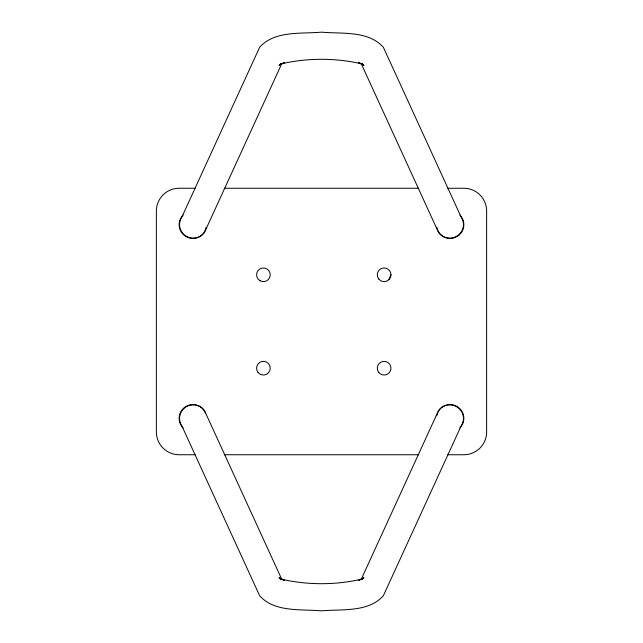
<?xml version="1.0" encoding="UTF-8"?>
<svg xmlns="http://www.w3.org/2000/svg" width="643" height="643" viewBox="0 0 643 643"><rect width="100%" height="100%" fill="white"/><g stroke="black" fill="none" stroke-linecap="round" stroke-linejoin="round"><path stroke-width="0.96" d="M388.967 279.641L390.968 274.81M281.883 63.432L204.466 232.444A13.664 13.342 24.6 0 1 185.594 235.844A13.664 13.342 24.6 0 1 181.8 217.205L259.643 47.269C274.617 30.422 301.181 34.007 321.5 32.15C341.819 34.007 368.383 30.422 383.357 47.269L461.2 217.205A13.664 13.342 -24.6 0 1 457.406 235.844A13.664 13.342 -24.6 0 1 438.534 232.444L361.117 63.432M361.117 579.568L438.534 410.555A13.664 13.342 24.6 0 1 457.406 407.156A13.664 13.342 24.6 0 1 461.2 425.795L383.357 595.731C368.383 612.578 341.819 608.993 321.5 610.85C301.181 608.993 274.617 612.578 259.643 595.731L181.8 425.795A13.664 13.342 -24.6 0 1 185.594 407.156A13.664 13.342 -24.6 0 1 204.466 410.555L281.883 579.568M280.975 63.553L279.038 65.385L284.399 62.66L280.332 64.075C307.137 57.717 335.863 57.717 362.668 64.075L358.601 62.66L363.962 65.385L362.025 63.553M362.025 579.447L363.962 577.615L358.601 580.34L362.668 578.925C335.863 585.283 307.137 585.283 280.332 578.925L284.399 580.34L279.038 577.615L280.975 579.447M195.183 188.254L179.14 188.254A22.778 22.778 0 0 0 156.362 211.033L156.362 431.967A22.778 22.778 0 0 0 179.14 454.746L195.183 454.746M224.254 188.254L418.746 188.254M447.817 188.254L463.86 188.254A22.778 22.778 0 0 1 486.638 211.033L486.638 431.967A22.778 22.778 0 0 1 463.86 454.746L447.817 454.746M224.254 454.746L418.746 454.746M206.242 227.18A13.664 13.664 0 0 1 186.446 236.793A13.664 13.664 0 0 1 183.142 215.035M183.142 427.965A13.664 13.664 0 0 1 185.305 406.882A13.664 13.664 0 0 1 205.511 413.272M459.858 215.035A13.664 13.664 0 0 1 456.554 236.793A13.664 13.664 0 0 1 436.758 227.18M436.758 415.82A13.664 13.664 0 0 1 456.554 406.207A13.664 13.664 0 0 1 459.858 427.965M260.005 280.726A6.832 6.832 0 0 0 270.253 274.81A6.832 6.832 0 0 0 260.005 268.887A6.832 6.832 0 0 0 260.005 280.726M378.783 279.054A6.832 6.832 0 0 0 390.494 277.318A6.832 6.832 0 0 0 383.14 268.043A6.832 6.832 0 0 0 378.783 279.054M258.06 372.442A6.832 6.832 0 0 0 269.771 370.706A6.832 6.832 0 0 0 262.416 361.43A6.832 6.832 0 0 0 258.06 372.442M378.783 372.442A6.832 6.832 0 0 0 390.494 370.706A6.832 6.832 0 0 0 383.14 361.43A6.832 6.832 0 0 0 378.783 372.442"/></g></svg>
